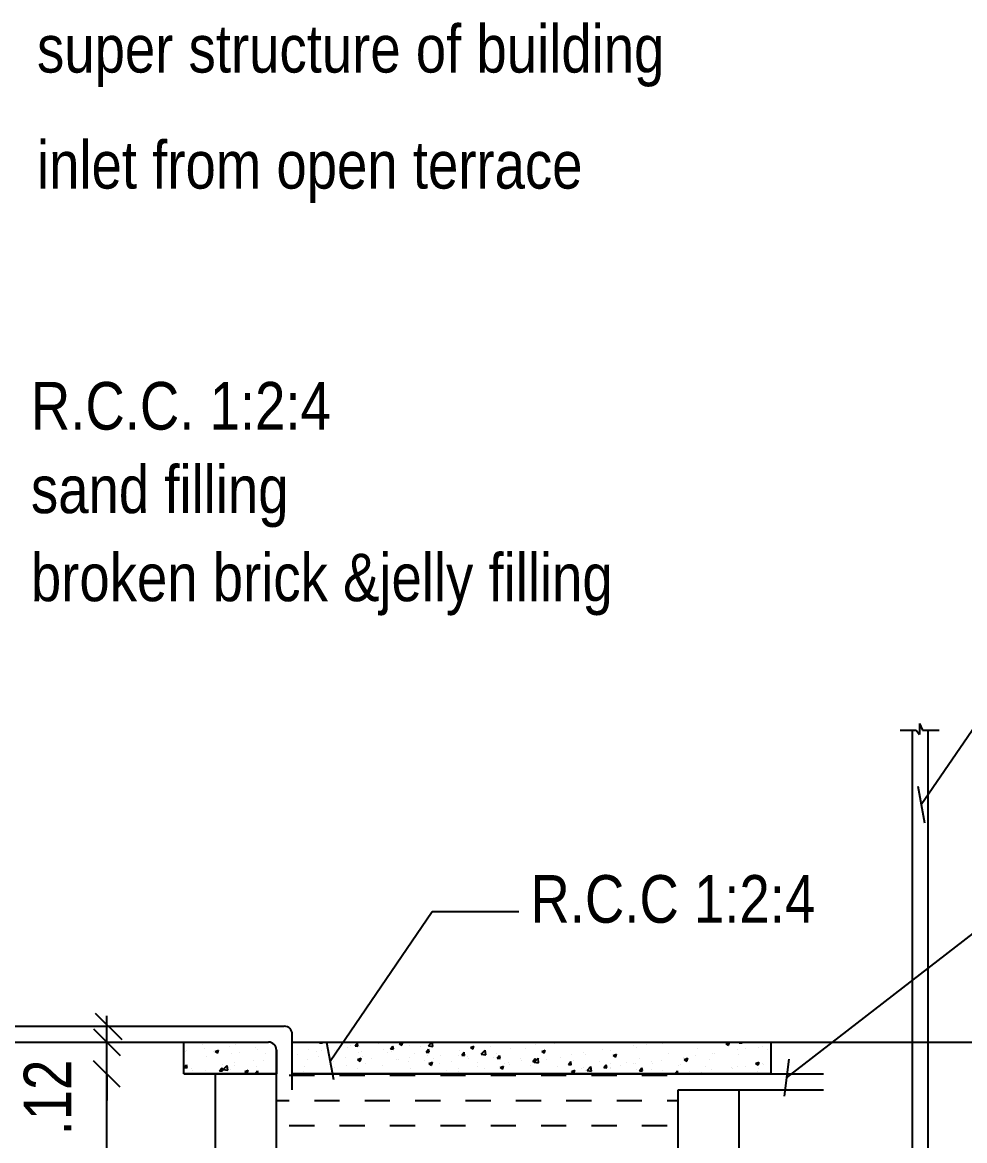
# Model space of a CAD drawing. Header units: metres. Extents: x 0 to 602, y 0 to 196.
# Drawn here: x 416.484 to 420.048, y 80.438 to 84.665 of the extents above; entities that cross this region are included whole.
import ezdxf

# ---------------------------------------------------------------- set-up
doc = ezdxf.new("R2010")
doc.units = ezdxf.units.M
doc.header["$MEASUREMENT"] = 0
doc.styles.get("Standard").update_dxf_attribs({"font": 'swissc.ttf', "height": 0.23})

msp = doc.modelspace()

# ---------------------------------------------------------------- linework, layer by layer
for p, q in [((419.8832, 81.7083), (420.2697, 82.2735)), ((419.8768, 82.0152), (419.888, 81.9895)), ((419.8768, 82.0152), (419.8768, 81.973)), ((419.8033, 81.9895), (419.8641, 81.9895)), ((419.8501, 79.2605), (419.8501, 81.9895)), ((419.8641, 81.9895), (419.8768, 81.973)), ((419.888, 81.9895), (419.951, 81.9895)), ((419.9101, 79.2005), (419.9101, 81.9895)), ((419.3735, 80.676), (420.3394, 81.4233)), ((417.6476, 80.7391), (418.034, 81.3043)), ((418.034, 81.3043), (418.361, 81.3043)), ((416.8034, 80.8105), (416.8034, 80.9105)), ((416.1451, 80.8705), (417.4746, 80.8705)), ((417.5046, 80.6305), (417.5046, 80.8405)), ((416.0851, 80.8105), (417.0946, 80.8105)), ((416.8034, 80.6905), (416.8034, 80.8105)), ((417.0946, 80.8105), (417.4146, 80.8105)), ((417.0946, 80.6905), (417.0946, 80.8105)), ((417.0946, 80.6905), (417.0946, 80.8105)), ((417.0946, 80.8105), (417.4146, 80.8105)), ((417.1002, 80.7757), (417.1002, 80.7757)), ((417.105, 80.7789), (417.105, 80.7789)), ((417.1656, 80.7999), (417.1656, 80.7999)), ((417.1712, 80.7851), (417.1712, 80.7851)), ((417.2051, 80.7747), (417.2051, 80.7747)), ((417.2129, 80.7748), (417.2261, 80.7798)), ((417.2129, 80.7748), (417.2223, 80.7685)), ((417.2223, 80.7685), (417.2261, 80.7798)), ((417.2656, 80.7956), (417.2656, 80.7956)), ((417.2896, 80.8007), (417.2896, 80.8007)), ((417.3052, 80.7704), (417.3052, 80.7704)), ((417.3365, 80.8069), (417.3365, 80.8069)), ((417.3657, 80.7914), (417.3657, 80.7914)), ((417.3719, 80.7822), (417.3719, 80.7822)), ((417.4446, 79.1705), (417.4446, 80.7805)), ((417.4446, 80.7805), (417.4446, 80.6905)), ((417.5046, 80.8105), (419.3146, 80.8105)), ((417.5046, 80.6905), (417.5046, 80.8105)), ((417.5046, 80.8105), (419.3146, 80.8105)), ((417.5629, 80.8074), (417.5629, 80.8074)), ((417.5659, 80.7829), (417.5659, 80.7829)), ((417.5946, 80.7734), (417.5946, 80.7734)), ((417.6075, 80.8084), (417.6093, 80.8105)), ((417.6075, 80.8084), (417.6187, 80.8074)), ((417.6156, 80.78), (417.6156, 80.78)), ((417.6187, 80.8074), (417.6181, 80.8105)), ((417.666, 80.7787), (417.666, 80.7787)), ((417.713, 80.789), (417.713, 80.789)), ((417.7249, 80.7987), (417.7249, 80.7987)), ((417.742, 80.7966), (417.751, 80.8074)), ((417.742, 80.7966), (417.7532, 80.7957)), ((417.7532, 80.7956), (417.751, 80.8074)), ((417.7543, 80.7722), (417.7543, 80.7722)), ((417.7599, 80.7951), (417.7599, 80.7951)), ((417.7661, 80.7745), (417.7661, 80.7745)), ((417.8309, 80.8045), (417.8309, 80.8045)), ((417.849, 80.7842), (417.849, 80.7842)), ((417.8662, 80.7703), (417.8662, 80.7703)), ((417.8765, 80.7849), (417.8855, 80.7956)), ((417.8765, 80.7849), (417.8877, 80.7839)), ((417.8792, 80.7763), (417.8792, 80.7763)), ((417.8877, 80.7839), (417.8855, 80.7956)), ((417.9094, 80.8052), (417.9225, 80.8102)), ((417.9094, 80.8052), (417.9187, 80.7989)), ((417.9187, 80.7989), (417.9225, 80.8102)), ((417.9464, 80.7983), (417.9464, 80.7983)), ((417.9885, 80.7951), (417.9885, 80.7951)), ((418.011, 80.7731), (418.02, 80.7839)), ((418.011, 80.7731), (418.0222, 80.7721)), ((418.0196, 80.7964), (418.0331, 80.8105)), ((418.0196, 80.7964), (418.0363, 80.7938)), ((418.0222, 80.7721), (418.02, 80.7839)), ((418.0363, 80.7938), (418.0344, 80.8105)), ((418.1364, 80.7773), (418.1364, 80.7773)), ((418.1454, 80.7613), (418.1545, 80.7721)), ((418.1567, 80.7603), (418.1545, 80.7721)), ((418.1789, 80.7902), (418.192, 80.7952)), ((418.1789, 80.7902), (418.1882, 80.7839)), ((418.1833, 80.7834), (418.1833, 80.7834)), ((418.1882, 80.7839), (418.192, 80.7952)), ((418.2197, 80.7654), (418.2343, 80.7806)), ((418.2325, 80.7751), (418.2325, 80.7751)), ((418.2364, 80.7628), (418.2343, 80.7806)), ((418.2544, 80.7928), (418.2544, 80.7928)), ((418.3287, 80.7883), (418.3287, 80.7883)), ((418.3728, 80.8084), (418.3728, 80.8084)), ((418.3882, 80.7858), (418.3882, 80.7858)), ((418.4234, 80.8003), (418.4234, 80.8003)), ((418.4483, 80.7752), (418.4615, 80.7802)), ((418.4483, 80.7752), (418.4577, 80.7689)), ((418.4577, 80.7689), (418.4615, 80.7802)), ((418.4975, 80.8046), (418.4975, 80.8046)), ((418.6068, 80.7717), (418.6068, 80.7717)), ((418.6778, 80.7811), (418.6778, 80.7811)), ((418.7095, 80.7772), (418.7095, 80.7772)), ((418.7962, 80.7967), (418.7962, 80.7967)), ((418.8069, 80.7912), (418.8069, 80.7912)), ((418.8431, 80.8028), (418.8431, 80.8028)), ((418.9032, 80.8044), (418.9032, 80.8044)), ((419.0365, 80.7865), (419.0365, 80.7865)), ((419.1448, 80.8056), (419.1576, 80.8105)), ((419.1448, 80.8056), (419.1541, 80.7993)), ((419.1459, 80.8053), (419.1459, 80.8053)), ((419.1541, 80.7993), (419.1579, 80.8105)), ((419.1893, 80.7813), (419.1893, 80.7813)), ((419.1953, 80.8082), (419.1972, 80.8105)), ((419.1953, 80.8082), (419.2065, 80.8073)), ((419.2065, 80.8073), (419.2059, 80.8105)), ((419.2196, 80.7849), (419.2196, 80.7849)), ((419.2665, 80.7911), (419.2665, 80.7911)), ((419.284, 80.7933), (419.284, 80.7933)), ((419.3002, 80.7829), (419.3002, 80.7829)), ((419.304, 80.8069), (419.304, 80.8069)), ((419.3146, 80.8105), (420.8866, 80.8105)), ((419.3146, 80.8105), (419.3146, 80.6905)), ((419.3146, 80.8105), (419.3146, 80.6905)), ((417.1798, 80.7561), (417.1798, 80.7561)), ((417.2745, 80.7681), (417.2745, 80.7681)), ((417.2872, 80.7329), (417.2872, 80.7329)), ((417.3582, 80.7423), (417.3582, 80.7423)), ((417.3969, 80.7424), (417.3969, 80.7424)), ((417.4053, 80.7662), (417.4053, 80.7662)), ((417.5054, 80.762), (417.5054, 80.762)), ((417.5062, 80.7612), (417.5062, 80.7612)), ((417.5236, 80.764), (417.5236, 80.764)), ((417.5606, 80.7449), (417.5606, 80.7449)), ((417.6055, 80.7578), (417.6055, 80.7578)), ((417.658, 80.759), (417.658, 80.759)), ((417.6605, 80.7388), (417.6605, 80.7388)), ((417.7055, 80.7535), (417.7055, 80.7535)), ((417.7519, 80.7447), (417.765, 80.7498)), ((417.7519, 80.7447), (417.7612, 80.7384)), ((417.7612, 80.7384), (417.765, 80.7498)), ((417.7698, 80.7576), (417.7698, 80.7576)), ((417.7816, 80.7305), (417.7816, 80.7305)), ((417.8056, 80.7493), (417.8056, 80.7493)), ((417.9, 80.7461), (417.9, 80.7461)), ((417.9057, 80.7451), (417.9057, 80.7451)), ((417.9441, 80.7358), (417.9441, 80.7358)), ((417.947, 80.7523), (417.947, 80.7523)), ((417.9663, 80.766), (417.9663, 80.766)), ((418.0058, 80.7408), (418.0058, 80.7408)), ((418.018, 80.7617), (418.018, 80.7617)), ((418.0213, 80.7297), (418.0345, 80.7348)), ((418.0213, 80.7297), (418.0307, 80.7234)), ((418.0307, 80.7234), (418.0345, 80.7347)), ((418.0404, 80.7491), (418.0404, 80.7491)), ((418.0602, 80.7295), (418.0602, 80.7295)), ((418.0664, 80.7618), (418.0664, 80.7618)), ((418.1059, 80.7366), (418.1059, 80.7366)), ((418.1351, 80.7611), (418.1351, 80.7611)), ((418.1454, 80.7613), (418.1567, 80.7604)), ((418.1665, 80.7576), (418.1665, 80.7576)), ((418.1695, 80.7483), (418.1695, 80.7483)), ((418.206, 80.7324), (418.206, 80.7324)), ((418.2197, 80.7654), (418.2364, 80.7628)), ((418.2666, 80.7533), (418.2666, 80.7533)), ((418.2788, 80.767), (418.2788, 80.767)), ((418.2799, 80.7496), (418.289, 80.7603)), ((418.2799, 80.7496), (418.2911, 80.7486)), ((418.2911, 80.7486), (418.289, 80.7603)), ((418.3061, 80.7282), (418.3061, 80.7282)), ((418.3234, 80.7344), (418.3234, 80.7344)), ((418.3667, 80.7491), (418.3667, 80.7491)), ((418.3704, 80.7406), (418.3704, 80.7406)), ((418.4144, 80.7378), (418.4235, 80.7486)), ((418.4144, 80.7378), (418.4256, 80.7368)), ((418.4198, 80.7344), (418.4344, 80.7496)), ((418.4198, 80.7344), (418.4365, 80.7318)), ((418.4212, 80.7379), (418.4212, 80.7379)), ((418.4256, 80.7368), (418.4235, 80.7486)), ((418.4365, 80.7318), (418.4344, 80.7496)), ((418.4414, 80.7499), (418.4414, 80.7499)), ((418.4667, 80.7449), (418.4667, 80.7449)), ((418.5185, 80.752), (418.5185, 80.752)), ((418.5489, 80.726), (418.5579, 80.7368)), ((418.5601, 80.725), (418.558, 80.7368)), ((418.5598, 80.7655), (418.5598, 80.7655)), ((418.5668, 80.7407), (418.5668, 80.7407)), ((418.6148, 80.7652), (418.6148, 80.7652)), ((418.6669, 80.7364), (418.6669, 80.7364)), ((418.7085, 80.7302), (418.7085, 80.7302)), ((418.7178, 80.7602), (418.7309, 80.7652)), ((418.7178, 80.7602), (418.7271, 80.7539)), ((418.7271, 80.7539), (418.7309, 80.7652)), ((418.767, 80.7322), (418.767, 80.7322)), ((418.7938, 80.7289), (418.7938, 80.7289)), ((418.8046, 80.7288), (418.8046, 80.7288)), ((418.8178, 80.749), (418.8178, 80.749)), ((418.8648, 80.7382), (418.8648, 80.7382)), ((418.8671, 80.728), (418.8671, 80.728)), ((418.9009, 80.742), (418.9009, 80.742)), ((418.9272, 80.7678), (418.9272, 80.7678)), ((418.9832, 80.7538), (418.9832, 80.7538)), ((418.9873, 80.7451), (419.0004, 80.7502)), ((418.9873, 80.7451), (418.9966, 80.7388)), ((418.9956, 80.754), (418.9956, 80.754)), ((418.9966, 80.7388), (419.0004, 80.7502)), ((419.0302, 80.76), (419.0302, 80.76)), ((419.0815, 80.7454), (419.0815, 80.7454)), ((419.093, 80.7681), (419.093, 80.7681)), ((419.1012, 80.7693), (419.1012, 80.7693)), ((419.1908, 80.7641), (419.1908, 80.7641)), ((419.2567, 80.7301), (419.2698, 80.7352)), ((419.2567, 80.7301), (419.266, 80.7238)), ((419.2661, 80.7238), (419.2699, 80.7352)), ((419.2817, 80.7309), (419.2817, 80.7309)), ((416.8034, 79.1705), (416.8034, 80.6905)), ((416.8034, 80.6905), (416.8034, 80.5905)), ((417.0946, 80.6905), (417.4446, 80.6905)), ((417.4446, 80.6905), (417.0946, 80.6905)), ((417.0956, 80.7144), (417.1046, 80.7252)), ((417.0956, 80.7144), (417.1068, 80.7135)), ((417.1068, 80.7134), (417.1046, 80.7252)), ((417.1218, 80.7111), (417.1218, 80.7111)), ((417.1282, 80.7046), (417.1282, 80.7046)), ((417.1776, 80.6937), (417.1776, 80.6937)), ((417.1782, 80.7049), (417.1782, 80.7049)), ((417.2146, 79.1705), (417.2146, 80.6905)), ((417.2283, 80.7003), (417.2283, 80.7003)), ((417.2301, 80.7027), (417.2391, 80.7134)), ((417.2301, 80.7027), (417.2413, 80.7017)), ((417.2413, 80.7017), (417.2391, 80.7134)), ((417.2403, 80.7267), (417.2403, 80.7267)), ((417.244, 80.7069), (417.2586, 80.7221)), ((417.244, 80.7069), (417.2607, 80.7043)), ((417.2607, 80.7043), (417.2586, 80.7221)), ((417.2723, 80.7057), (417.2723, 80.7057)), ((417.2875, 80.7237), (417.2875, 80.7237)), ((417.3249, 80.6993), (417.338, 80.7043)), ((417.3249, 80.6993), (417.3342, 80.693)), ((417.3284, 80.6961), (417.3284, 80.6961)), ((417.3342, 80.693), (417.338, 80.7043)), ((417.3645, 80.6909), (417.3736, 80.7017)), ((417.3645, 80.6909), (417.3687, 80.6905)), ((417.3697, 80.7197), (417.3697, 80.7197)), ((417.3756, 80.6905), (417.3736, 80.7017)), ((417.4285, 80.6919), (417.4285, 80.6919)), ((417.4418, 80.7013), (417.4418, 80.7013)), ((417.4933, 80.6857), (417.5886, 80.6857)), ((417.5046, 80.6905), (419.5135, 80.6905)), ((419.3146, 80.6905), (417.5046, 80.6905)), ((417.5453, 80.6994), (417.5453, 80.6994)), ((417.5512, 80.72), (417.5512, 80.72)), ((417.6557, 80.6966), (417.6557, 80.6966)), ((417.6637, 80.715), (417.6637, 80.715)), ((417.6838, 80.6857), (417.7791, 80.6857)), ((417.7106, 80.7212), (417.7106, 80.7212)), ((417.752, 80.7098), (417.752, 80.7098)), ((417.8415, 80.6919), (417.8415, 80.6919)), ((417.8467, 80.7218), (417.8467, 80.7218)), ((417.8743, 80.6857), (417.9696, 80.6857)), ((417.9508, 80.7107), (417.9508, 80.7107)), ((418.0648, 80.6857), (418.1601, 80.6857)), ((418.0871, 80.7033), (418.0871, 80.7033)), ((418.1328, 80.6986), (418.1328, 80.6986)), ((418.134, 80.7095), (418.134, 80.7095)), ((418.205, 80.7188), (418.205, 80.7188)), ((418.2302, 80.7127), (418.2302, 80.7127)), ((418.2553, 80.6857), (418.3506, 80.6857)), ((418.2908, 80.7147), (418.3039, 80.7197)), ((418.2908, 80.7147), (418.3001, 80.7084)), ((418.3001, 80.7084), (418.3039, 80.7197)), ((418.3264, 80.7259), (418.3264, 80.7259)), ((418.4062, 80.7239), (418.4062, 80.7239)), ((418.4458, 80.6857), (418.5411, 80.6857)), ((418.4898, 80.6927), (418.4898, 80.6927)), ((418.5063, 80.7197), (418.5063, 80.7197)), ((418.5105, 80.6916), (418.5105, 80.6916)), ((418.5489, 80.726), (418.5601, 80.7251)), ((418.5574, 80.6978), (418.5574, 80.6978)), ((418.5603, 80.6997), (418.5734, 80.7047)), ((418.5603, 80.6997), (418.5696, 80.6934)), ((418.5696, 80.6934), (418.5734, 80.7047)), ((418.5991, 80.7115), (418.5991, 80.7115)), ((418.6064, 80.7155), (418.6064, 80.7155)), ((418.6125, 80.7027), (418.6125, 80.7027)), ((418.6199, 80.7033), (418.6345, 80.7185)), ((418.6199, 80.7033), (418.6366, 80.7007)), ((418.6284, 80.7071), (418.6284, 80.7071)), ((418.6366, 80.7007), (418.6345, 80.7185)), ((418.6363, 80.6857), (418.7316, 80.6857)), ((418.6834, 80.7143), (418.6924, 80.725)), ((418.6834, 80.7143), (418.6946, 80.7133)), ((418.6946, 80.7133), (418.6924, 80.725)), ((418.7065, 80.7112), (418.7065, 80.7112)), ((418.7072, 80.7147), (418.7072, 80.7147)), ((418.7469, 80.7227), (418.7469, 80.7227)), ((418.8066, 80.707), (418.8066, 80.707)), ((418.8179, 80.7025), (418.8269, 80.7133)), ((418.8179, 80.7025), (418.8291, 80.7015)), ((418.8268, 80.6857), (418.9221, 80.6857)), ((418.8291, 80.7015), (418.8269, 80.7133)), ((418.8628, 80.7078), (418.8628, 80.7078)), ((418.9066, 80.7028), (418.9066, 80.7028)), ((418.9524, 80.6907), (418.9614, 80.7015)), ((418.9524, 80.6907), (418.9547, 80.6905)), ((418.9634, 80.6905), (418.9614, 80.7015)), ((418.9672, 80.7237), (418.9672, 80.7237)), ((418.9721, 80.7266), (418.9721, 80.7266)), ((418.9933, 80.6916), (418.9933, 80.6916)), ((419.0067, 80.6986), (419.0067, 80.6986)), ((419.0518, 80.6954), (419.0518, 80.6954)), ((419.0673, 80.7195), (419.0673, 80.7195)), ((419.0907, 80.7057), (419.0907, 80.7057)), ((419.1068, 80.6943), (419.1068, 80.6943)), ((419.1674, 80.7153), (419.1674, 80.7153)), ((419.1703, 80.711), (419.1703, 80.711)), ((419.187, 80.7189), (419.187, 80.7189)), ((419.2172, 80.7172), (419.2172, 80.7172)), ((419.2624, 80.6985), (419.2624, 80.6985)), ((419.2675, 80.7111), (419.2675, 80.7111)), ((419.2882, 80.7265), (419.2882, 80.7265)), ((418.9646, 79.2305), (418.9646, 80.6305)), ((418.9646, 80.6305), (419.5135, 80.6305)), ((419.1946, 79.2305), (419.1946, 80.6305)), ((417.4446, 80.5905), (417.4933, 80.5905)), ((417.5886, 80.5905), (417.6838, 80.5905)), ((417.7791, 80.5905), (417.8743, 80.5905)), ((417.9696, 80.5905), (418.0648, 80.5905)), ((418.1601, 80.5905), (418.2553, 80.5905)), ((418.3506, 80.5905), (418.4458, 80.5905)), ((418.5411, 80.5905), (418.6363, 80.5905)), ((418.7316, 80.5905), (418.8268, 80.5905)), ((418.9221, 80.5905), (418.9646, 80.5905)), ((417.4933, 80.4952), (417.5886, 80.4952)), ((417.6838, 80.4952), (417.7791, 80.4952)), ((417.8743, 80.4952), (417.9696, 80.4952)), ((418.0648, 80.4952), (418.1601, 80.4952)), ((418.2553, 80.4952), (418.3506, 80.4952)), ((418.4458, 80.4952), (418.5411, 80.4952)), ((418.6363, 80.4952), (418.7316, 80.4952)), ((418.8268, 80.4952), (418.9221, 80.4952))]:
    msp.add_line(p, q)
at = {"lineweight": -2}
for p, q in [((419.8702, 81.7778), (419.8963, 81.6389)), ((416.7599, 80.9205), (416.8599, 80.8205)), ((416.7534, 80.8605), (416.8534, 80.7605)), ((417.6345, 80.8086), (417.6606, 80.6696)), ((416.8534, 80.6405), (416.7534, 80.7405)), ((416.8534, 80.6405), (416.7534, 80.7405)), ((419.3824, 80.7461), (419.3645, 80.6058))]:
    msp.add_line(p, q, dxfattribs=at)
for centre in [(417.4746, 80.8405), (417.4146, 80.7805)]:
    msp.add_arc(centre, 0.03, 0, 90)

# ---------------------------------------------------------------- texts
for s, p in [('super structure of building', (416.5394, 84.4752)), ('inlet from open terrace', (416.5394, 84.0365)), ('R.C.C. 1:2:4', (416.5163, 83.1256)), ('sand filling', (416.5163, 82.8099)), ('broken brick &jelly filling', (416.5163, 82.4772)), ('R.C.C 1:2:4', (418.4055, 81.2618))]:
    msp.add_text(s, height=0.18).set_placement(p)
msp.add_text('.12', height=0.18, rotation=90).set_placement((416.6691, 80.4578))

doc.saveas('drawing.dxf')
